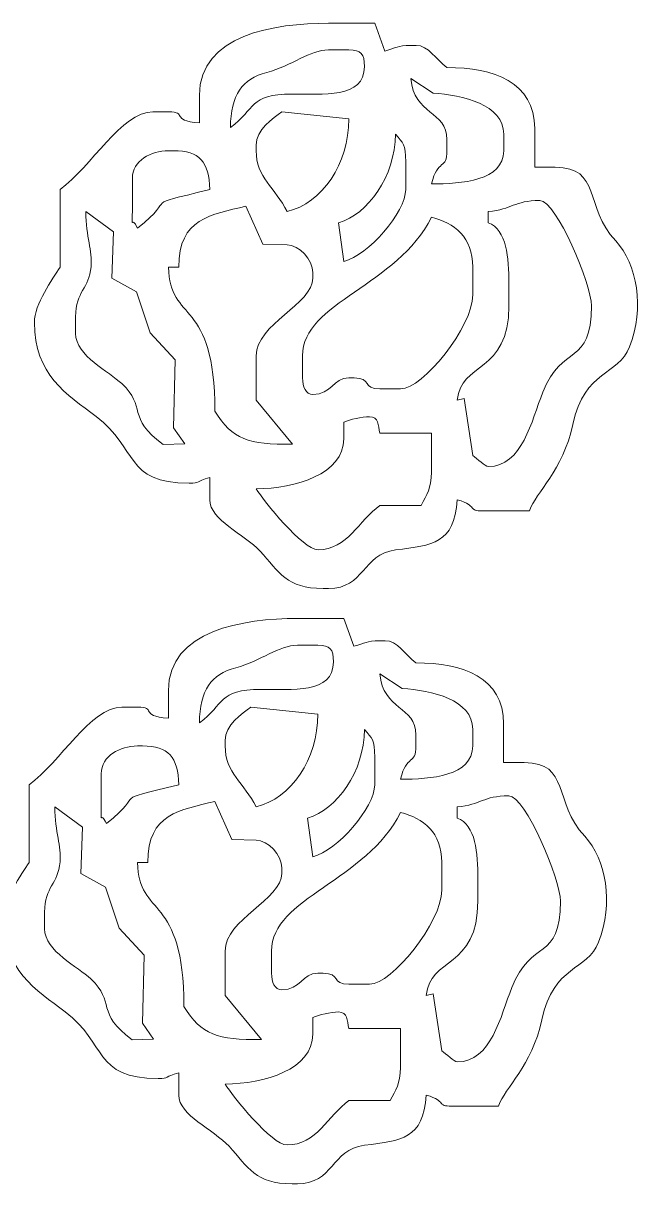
# Model space of a CAD drawing. Header units: millimetres. Extents: x -390 to 452, y -406 to 366.
# Drawn here: x 40 to 452, y -402 to 366 of the extents above; entities that cross this region are included whole.
import ezdxf

# ---------------------------------------------------------------- set-up
doc = ezdxf.new("R2010")
doc.units = ezdxf.units.MM
doc.header["$MEASUREMENT"] = 0
doc.layers.add('Camada 1', color=7, linetype='Continuous')

msp = doc.modelspace()

# ---------------------------------------------------------------- linework, layer by layer
at = {"layer": 'Camada 1', "color": 7, "lineweight": 9}
for points, knots in [([(156.9907, 318.4557), (156.9907, 318.4557), (156.9907, 300.1248), (156.9907, 300.1248), (156.9907, 300.1248), (136.8738, 301.9216), (149.8677, 307.4564), (136.4971, 307.4564), (136.4971, 307.4564), (136.4971, 307.4564), (126.2509, 307.4564), (126.2509, 307.4564), (126.2509, 307.4564), (105.2355, 307.4564), (85.5707, 271.0806), (64.7711, 256.1302), (64.7711, 256.1302), (64.7711, 256.1302), (64.7711, 204.8051), (64.7711, 204.8051), (64.7711, 204.8051), (59.7704, 196.7884), (47.6932, 180.2337), (47.6932, 168.1434), (47.6932, 168.1434), (47.6932, 133.5839), (69.0495, 120.6352), (88.7173, 105.8586), (88.7173, 105.8586), (116.1954, 85.2154), (107.3509, 61.8246), (150.1593, 61.8246), (150.1593, 61.8246), (157.9831, 61.8246), (154.1307, 63.0674), (163.8223, 65.4908), (163.8223, 65.4908), (163.8223, 65.4908), (163.8223, 50.8264), (163.8223, 50.8264), (163.8223, 50.8264), (163.8223, 37.3478), (186.7634, 28.2596), (197.155, 16.9488), (197.155, 16.9488), (209.9776, 2.9919), (214.4235, -7.8316), (238.964, -7.8316), (238.964, -7.8316), (238.964, -7.8316), (242.3788, -7.8316), (242.3788, -7.8316), (242.3788, -7.8316), (266.7664, -7.8316), (264.3537, 14.7892), (286.9394, 17.6617), (286.9394, 17.6617), (311.8867, 20.8335), (325.5042, 21.6274), (327.7678, 50.8264), (327.7678, 50.8264), (342.2664, 46.6705), (333.7426, 43.4946), (344.8456, 43.4946), (344.8456, 43.4946), (344.8456, 43.4946), (375.5854, 43.4946), (375.5854, 43.4946), (375.5854, 43.4946), (379.8136, 56.0308), (397.6136, 69.7912), (404.2718, 100.6894), (404.2718, 100.6894), (412.1402, 137.2026), (434.2894, 132.7442), (441.8442, 152.0145), (441.8442, 152.0145), (451.9308, 177.7447), (446.9213, 206.8149), (432.6667, 222.0811), (432.6667, 222.0811), (411.4741, 244.7777), (423.1689, 270.7957), (392.6632, 270.7957), (392.6632, 270.7957), (392.6632, 270.7957), (379.0012, 270.7957), (379.0012, 270.7957), (379.0012, 270.7957), (379.0012, 270.7957), (379.0012, 296.4584), (379.0012, 296.4584), (379.0012, 296.4584), (379.0012, 327.1964), (351.7856, 336.7866), (320.9364, 336.7866), (320.9364, 336.7866), (313.2876, 342.2839), (308.9367, 351.451), (300.4438, 351.451), (300.4438, 351.451), (300.4438, 351.451), (297.028, 351.451), (297.028, 351.451), (297.028, 351.451), (287.803, 351.451), (287.6103, 349.6998), (279.8292, 347.7254), (279.8292, 347.7254), (279.8292, 347.7254), (273.1186, 366.1154), (273.1186, 366.1154), (273.1186, 366.1154), (273.1186, 366.1154), (242.3788, 366.1154), (242.3788, 366.1154), (242.3788, 366.1154), (206.8881, 366.1154), (156.9907, 358.4304), (156.9907, 318.4557)], [0, 0, 0, 0, 0.03333333, 0.03333333, 0.03333333, 0.03333333, 0.06666667, 0.06666667, 0.06666667, 0.06666667, 0.1, 0.1, 0.1, 0.1, 0.13333333, 0.13333333, 0.13333333, 0.13333333, 0.16666667, 0.16666667, 0.16666667, 0.16666667, 0.2, 0.2, 0.2, 0.2, 0.23333333, 0.23333333, 0.23333333, 0.23333333, 0.26666667, 0.26666667, 0.26666667, 0.26666667, 0.3, 0.3, 0.3, 0.3, 0.33333333, 0.33333333, 0.33333333, 0.33333333, 0.36666667, 0.36666667, 0.36666667, 0.36666667, 0.4, 0.4, 0.4, 0.4, 0.43333333, 0.43333333, 0.43333333, 0.43333333, 0.46666667, 0.46666667, 0.46666667, 0.46666667, 0.5, 0.5, 0.5, 0.5, 0.53333333, 0.53333333, 0.53333333, 0.53333333, 0.56666667, 0.56666667, 0.56666667, 0.56666667, 0.6, 0.6, 0.6, 0.6, 0.63333333, 0.63333333, 0.63333333, 0.63333333, 0.66666667, 0.66666667, 0.66666667, 0.66666667, 0.7, 0.7, 0.7, 0.7, 0.73333333, 0.73333333, 0.73333333, 0.73333333, 0.76666667, 0.76666667, 0.76666667, 0.76666667, 0.8, 0.8, 0.8, 0.8, 0.83333333, 0.83333333, 0.83333333, 0.83333333, 0.86666667, 0.86666667, 0.86666667, 0.86666667, 0.9, 0.9, 0.9, 0.9, 0.93333333, 0.93333333, 0.93333333, 0.93333333, 0.96666667, 0.96666667, 0.96666667, 0.96666667, 1, 1, 1, 1]), ([(177.4843, 297.1151), (194.4808, 309.3312), (189.5333, 319.1247), (218.3261, 319.2661), (218.3261, 319.2661), (238.3463, 319.3648), (266.2882, 315.9624), (266.2882, 337.4422), (266.2882, 337.4422), (266.2882, 345.89), (263.9112, 348.4413), (256.0418, 348.4413), (256.0418, 348.4413), (256.0418, 348.4413), (242.3788, 348.4413), (242.3788, 348.4413), (242.3788, 348.4413), (230.3066, 348.4413), (218.3852, 337.9898), (201.5678, 333.5888), (201.5678, 333.5888), (185.2811, 329.3247), (177.9325, 318.7195), (177.4843, 297.1151)], [0, 0, 0, 0, 0.16666667, 0.16666667, 0.16666667, 0.16666667, 0.33333333, 0.33333333, 0.33333333, 0.33333333, 0.5, 0.5, 0.5, 0.5, 0.66666667, 0.66666667, 0.66666667, 0.66666667, 0.83333333, 0.83333333, 0.83333333, 0.83333333, 1, 1, 1, 1]), ([(320.9364, 289.1255), (320.9364, 289.1255), (320.9364, 281.794), (320.9364, 281.794), (320.9364, 281.794), (320.9364, 269.0529), (314.8803, 276.6425), (310.69, 259.7967), (310.69, 259.7967), (330.7081, 259.7967), (358.5076, 261.8138), (358.5076, 281.794), (358.5076, 281.794), (358.5076, 281.794), (358.5076, 292.792), (358.5076, 292.792), (358.5076, 292.792), (358.5076, 312.5621), (331.4382, 318.4557), (311.7114, 319.873), (311.7114, 319.873), (311.7114, 319.873), (297.028, 329.4537), (297.028, 329.4537), (297.028, 329.4537), (298.886, 305.4861), (320.9364, 308.4292), (320.9364, 289.1255)], [0, 0, 0, 0, 0.14285714, 0.14285714, 0.14285714, 0.14285714, 0.28571429, 0.28571429, 0.28571429, 0.28571429, 0.42857143, 0.42857143, 0.42857143, 0.42857143, 0.57142857, 0.57142857, 0.57142857, 0.57142857, 0.71428571, 0.71428571, 0.71428571, 0.71428571, 0.85714286, 0.85714286, 0.85714286, 0.85714286, 1, 1, 1, 1]), ([(194.5621, 285.4602), (194.5621, 285.4602), (194.5621, 281.794), (194.5621, 281.794), (194.5621, 281.794), (194.5621, 264.1635), (207.3343, 257.1279), (215.0547, 241.4658), (215.0547, 241.4658), (238.1208, 247.2345), (256.0418, 272.7901), (255.946, 302.7882), (255.946, 302.7882), (255.946, 302.7882), (211.6389, 307.4564), (211.6389, 307.4564), (211.6389, 307.4564), (205.6818, 303.1749), (194.5621, 295.5927), (194.5621, 285.4602)], [0, 0, 0, 0, 0.2, 0.2, 0.2, 0.2, 0.4, 0.4, 0.4, 0.4, 0.6, 0.6, 0.6, 0.6, 0.8, 0.8, 0.8, 0.8, 1, 1, 1, 1]), ([(249.2104, 234.134), (249.2104, 234.134), (252.6262, 208.4705), (252.6262, 208.4705), (252.6262, 208.4705), (268.699, 212.4901), (293.6122, 241.0481), (293.6122, 256.1302), (293.6122, 256.1302), (293.6122, 256.1302), (293.6122, 274.4611), (293.6122, 274.4611), (293.6122, 274.4611), (293.6122, 286.4226), (291.8463, 286.537), (286.7816, 292.792), (286.7816, 292.792), (286.7816, 264.6799), (268.2962, 239.6045), (249.2104, 234.134)], [0, 0, 0, 0, 0.2, 0.2, 0.2, 0.2, 0.4, 0.4, 0.4, 0.4, 0.6, 0.6, 0.6, 0.6, 0.8, 0.8, 0.8, 0.8, 1, 1, 1, 1]), ([(112.5889, 263.4631), (112.5889, 263.4631), (112.5889, 241.4658), (112.5889, 241.4658), (112.5889, 241.4658), (112.5889, 227.4486), (111.5402, 240.1314), (116.0045, 230.4676), (116.0045, 230.4676), (144.4575, 252.8443), (115.3636, 244.0128), (163.8223, 256.1302), (163.8223, 256.1302), (163.4418, 274.4486), (157.165, 281.794), (139.9129, 281.794), (139.9129, 281.794), (139.9129, 281.794), (136.4971, 281.794), (136.4971, 281.794), (136.4971, 281.794), (124.9873, 281.794), (112.5889, 275.3154), (112.5889, 263.4631)], [0, 0, 0, 0, 0.16666667, 0.16666667, 0.16666667, 0.16666667, 0.33333333, 0.33333333, 0.33333333, 0.33333333, 0.5, 0.5, 0.5, 0.5, 0.66666667, 0.66666667, 0.66666667, 0.66666667, 0.83333333, 0.83333333, 0.83333333, 0.83333333, 1, 1, 1, 1]), ([(348.2614, 241.4658), (348.2614, 241.4658), (348.2614, 234.134), (348.2614, 234.134), (348.2614, 234.134), (360.5671, 229.3525), (361.9234, 211.2357), (361.9234, 193.8058), (361.9234, 193.8058), (361.9234, 193.8058), (361.9234, 179.1414), (361.9234, 179.1414), (361.9234, 179.1414), (361.9234, 134.2084), (329.7198, 141.9975), (327.7678, 116.8172), (327.7678, 116.8172), (327.7678, 116.8172), (332.2485, 117.8583), (332.2485, 117.8583), (332.2485, 117.8583), (332.2485, 117.8583), (338.0142, 80.1555), (338.0142, 80.1555), (338.0142, 80.1555), (340.7647, 78.104), (346.4471, 72.8237), (348.2614, 72.8237), (348.2614, 72.8237), (370.8269, 72.8237), (376.9381, 103.0733), (384.3824, 122.0392), (384.3824, 122.0392), (397.1217, 154.4973), (416.5717, 138.8612), (416.5717, 179.1414), (416.5717, 179.1414), (416.5717, 193.2415), (393.5753, 248.7984), (382.416, 248.7984), (382.416, 248.7984), (365.1514, 248.7984), (364.2733, 242.8967), (348.2614, 241.4658)], [0, 0, 0, 0, 0.09090909, 0.09090909, 0.09090909, 0.09090909, 0.18181818, 0.18181818, 0.18181818, 0.18181818, 0.27272727, 0.27272727, 0.27272727, 0.27272727, 0.36363636, 0.36363636, 0.36363636, 0.36363636, 0.45454545, 0.45454545, 0.45454545, 0.45454545, 0.54545455, 0.54545455, 0.54545455, 0.54545455, 0.63636364, 0.63636364, 0.63636364, 0.63636364, 0.72727273, 0.72727273, 0.72727273, 0.72727273, 0.81818182, 0.81818182, 0.81818182, 0.81818182, 0.90909091, 0.90909091, 0.90909091, 0.90909091, 1, 1, 1, 1]), ([(75.0175, 171.8096), (75.0175, 171.8096), (75.0175, 160.8105), (75.0175, 160.8105), (75.0175, 160.8105), (75.0175, 146.1762), (97.3515, 135.4037), (105.6585, 127.7092), (105.6585, 127.7092), (122.2048, 112.3837), (108.3772, 105.2454), (133.0823, 87.4881), (133.0823, 87.4881), (133.0823, 87.4881), (147.2392, 87.9288), (147.2392, 87.9288), (147.2392, 87.9288), (147.2392, 87.9288), (139.9129, 98.4863), (139.9129, 98.4863), (139.9129, 98.4863), (139.9129, 98.4863), (140.855, 143.4535), (140.855, 143.4535), (140.855, 143.4535), (140.855, 143.4535), (124.3512, 161.3187), (124.3512, 161.3187), (124.3512, 161.3187), (124.3512, 161.3187), (115.2823, 188.4976), (115.2823, 188.4976), (115.2823, 188.4976), (115.2823, 188.4976), (98.9267, 197.4723), (98.9267, 197.4723), (98.9267, 197.4723), (98.9267, 197.4723), (100.0759, 228.1544), (100.0759, 228.1544), (100.0759, 228.1544), (100.0759, 228.1544), (81.8489, 241.4658), (81.8489, 241.4658), (81.8489, 241.4658), (81.8489, 224.3519), (86.199, 215.8053), (85.2967, 205.0483), (85.2967, 205.0483), (84.0622, 190.3329), (75.0175, 189.0514), (75.0175, 171.8096)], [0, 0, 0, 0, 0.07692308, 0.07692308, 0.07692308, 0.07692308, 0.15384615, 0.15384615, 0.15384615, 0.15384615, 0.23076923, 0.23076923, 0.23076923, 0.23076923, 0.30769231, 0.30769231, 0.30769231, 0.30769231, 0.38461538, 0.38461538, 0.38461538, 0.38461538, 0.46153846, 0.46153846, 0.46153846, 0.46153846, 0.53846154, 0.53846154, 0.53846154, 0.53846154, 0.61538462, 0.61538462, 0.61538462, 0.61538462, 0.69230769, 0.69230769, 0.69230769, 0.69230769, 0.76923077, 0.76923077, 0.76923077, 0.76923077, 0.84615385, 0.84615385, 0.84615385, 0.84615385, 0.92307692, 0.92307692, 0.92307692, 0.92307692, 1, 1, 1, 1]), ([(143.3287, 204.8051), (143.3287, 204.8051), (136.4971, 204.8051), (136.4971, 204.8051), (136.4971, 204.8051), (137.2708, 167.552), (167.2371, 184.6472), (167.2371, 109.4844), (167.2371, 109.4844), (179.0257, 90.5881), (189.2623, 87.4881), (218.546, 87.5526), (218.546, 87.5526), (218.546, 87.5526), (194.5621, 116.8172), (194.5621, 116.8172), (194.5621, 116.8172), (194.5621, 116.8172), (194.5621, 146.1461), (194.5621, 146.1461), (194.5621, 146.1461), (194.5621, 167.1498), (232.1326, 180.2565), (232.1326, 197.4723), (232.1326, 197.4723), (232.1326, 197.4723), (232.1326, 201.1387), (232.1326, 201.1387), (232.1326, 201.1387), (232.1326, 209.6872), (223.0189, 219.4696), (215.0547, 219.4696), (215.0547, 219.4696), (215.0547, 219.4696), (199.008, 219.9965), (199.008, 219.9965), (199.008, 219.9965), (199.008, 219.9965), (187.7305, 245.1322), (187.7305, 245.1322), (187.7305, 245.1322), (164.74, 239.3831), (143.3287, 237.2009), (143.3287, 204.8051)], [0, 0, 0, 0, 0.09090909, 0.09090909, 0.09090909, 0.09090909, 0.18181818, 0.18181818, 0.18181818, 0.18181818, 0.27272727, 0.27272727, 0.27272727, 0.27272727, 0.36363636, 0.36363636, 0.36363636, 0.36363636, 0.45454545, 0.45454545, 0.45454545, 0.45454545, 0.54545455, 0.54545455, 0.54545455, 0.54545455, 0.63636364, 0.63636364, 0.63636364, 0.63636364, 0.72727273, 0.72727273, 0.72727273, 0.72727273, 0.81818182, 0.81818182, 0.81818182, 0.81818182, 0.90909091, 0.90909091, 0.90909091, 0.90909091, 1, 1, 1, 1]), ([(225.3019, 146.1461), (225.3019, 146.1461), (225.3019, 131.4817), (225.3019, 131.4817), (225.3019, 131.4817), (225.3019, 125.4812), (227.3468, 120.4834), (232.1326, 120.4834), (232.1326, 120.4834), (244.7237, 120.4834), (245.4895, 131.4817), (256.0418, 131.4817), (256.0418, 131.4817), (256.0418, 131.4817), (259.4566, 131.4817), (259.4566, 131.4817), (259.4566, 131.4817), (271.3226, 131.4817), (264.6693, 124.1499), (276.5344, 124.1499), (276.5344, 124.1499), (276.5344, 124.1499), (290.1964, 124.1499), (290.1964, 124.1499), (290.1964, 124.1499), (304.9333, 124.1499), (338.0142, 165.1993), (338.0142, 186.4743), (338.0142, 186.4743), (338.0142, 186.4743), (338.0142, 204.8051), (338.0142, 204.8051), (338.0142, 204.8051), (338.0142, 224.5254), (325.783, 234.0259), (310.69, 237.8004), (310.69, 237.8004), (288.3318, 192.4446), (225.3019, 181.4361), (225.3019, 146.1461)], [0, 0, 0, 0, 0.1, 0.1, 0.1, 0.1, 0.2, 0.2, 0.2, 0.2, 0.3, 0.3, 0.3, 0.3, 0.4, 0.4, 0.4, 0.4, 0.5, 0.5, 0.5, 0.5, 0.6, 0.6, 0.6, 0.6, 0.7, 0.7, 0.7, 0.7, 0.8, 0.8, 0.8, 0.8, 0.9, 0.9, 0.9, 0.9, 1, 1, 1, 1]), ([(252.6262, 102.1526), (252.6262, 102.1526), (252.6262, 91.1546), (252.6262, 91.1546), (252.6262, 91.1546), (252.6262, 67.9538), (220.4698, 58.1593), (194.5621, 58.1593), (194.5621, 58.1593), (199.7574, 49.8308), (225.4472, 17.8311), (235.5484, 17.8311), (235.5484, 17.8311), (255.1473, 17.8311), (262.6575, 37.1855), (276.5344, 47.16), (276.5344, 47.16), (276.5344, 47.16), (303.8586, 47.16), (303.8586, 47.16), (303.8586, 47.16), (307.4098, 54.363), (310.69, 57.9711), (310.69, 69.1573), (310.69, 69.1573), (310.69, 69.1573), (310.69, 94.8199), (310.69, 94.8199), (310.69, 94.8199), (310.69, 94.8199), (276.5344, 94.8199), (276.5344, 94.8199), (276.5344, 94.8199), (275.3077, 100.3216), (275.7841, 105.819), (269.7038, 105.819), (269.7038, 105.819), (264.3226, 105.819), (256.7602, 103.8756), (252.6262, 102.1526)], [0, 0, 0, 0, 0.1, 0.1, 0.1, 0.1, 0.2, 0.2, 0.2, 0.2, 0.3, 0.3, 0.3, 0.3, 0.4, 0.4, 0.4, 0.4, 0.5, 0.5, 0.5, 0.5, 0.6, 0.6, 0.6, 0.6, 0.7, 0.7, 0.7, 0.7, 0.8, 0.8, 0.8, 0.8, 0.9, 0.9, 0.9, 0.9, 1, 1, 1, 1]), ([(136.4575, -75.3607), (136.4575, -75.3607), (136.4575, -93.6916), (136.4575, -93.6916), (136.4575, -93.6916), (116.3406, -91.8948), (129.3345, -86.36), (115.9639, -86.36), (115.9639, -86.36), (115.9639, -86.36), (105.7177, -86.36), (105.7177, -86.36), (105.7177, -86.36), (84.7023, -86.36), (65.0375, -122.7358), (44.2379, -137.6862), (44.2379, -137.6862), (44.2379, -137.6862), (44.2379, -189.0113), (44.2379, -189.0113), (44.2379, -189.0113), (39.2372, -197.028), (27.16, -213.5827), (27.16, -225.673), (27.16, -225.673), (27.16, -260.2325), (48.5163, -273.1812), (68.1841, -287.9578), (68.1841, -287.9578), (95.6622, -308.601), (86.8177, -331.9918), (129.6261, -331.9918), (129.6261, -331.9918), (137.4499, -331.9918), (133.5975, -330.749), (143.2891, -328.3256), (143.2891, -328.3256), (143.2891, -328.3256), (143.2891, -342.99), (143.2891, -342.99), (143.2891, -342.99), (143.2891, -356.4686), (166.2302, -365.5568), (176.6218, -376.8676), (176.6218, -376.8676), (189.4444, -390.8245), (193.8903, -401.648), (218.4308, -401.648), (218.4308, -401.648), (218.4308, -401.648), (221.8456, -401.648), (221.8456, -401.648), (221.8456, -401.648), (246.2332, -401.648), (243.8205, -379.0272), (266.4062, -376.1547), (266.4062, -376.1547), (291.3535, -372.9829), (304.971, -372.189), (307.2346, -342.99), (307.2346, -342.99), (321.7332, -347.1459), (313.2094, -350.3218), (324.3124, -350.3218), (324.3124, -350.3218), (324.3124, -350.3218), (355.0522, -350.3218), (355.0522, -350.3218), (355.0522, -350.3218), (359.2804, -337.7856), (377.0804, -324.0252), (383.7386, -293.127), (383.7386, -293.127), (391.607, -256.6138), (413.7562, -261.0722), (421.311, -241.8019), (421.311, -241.8019), (431.3976, -216.0717), (426.3881, -187.0015), (412.1335, -171.7353), (412.1335, -171.7353), (390.9409, -149.0387), (402.6357, -123.0207), (372.13, -123.0207), (372.13, -123.0207), (372.13, -123.0207), (358.468, -123.0207), (358.468, -123.0207), (358.468, -123.0207), (358.468, -123.0207), (358.468, -97.358), (358.468, -97.358), (358.468, -97.358), (358.468, -66.62), (331.2524, -57.0298), (300.4032, -57.0298), (300.4032, -57.0298), (292.7544, -51.5325), (288.4035, -42.3654), (279.9106, -42.3654), (279.9106, -42.3654), (279.9106, -42.3654), (276.4948, -42.3654), (276.4948, -42.3654), (276.4948, -42.3654), (267.2698, -42.3654), (267.0771, -44.1166), (259.296, -46.091), (259.296, -46.091), (259.296, -46.091), (252.5854, -27.701), (252.5854, -27.701), (252.5854, -27.701), (252.5854, -27.701), (221.8456, -27.701), (221.8456, -27.701), (221.8456, -27.701), (186.3549, -27.701), (136.4575, -35.386), (136.4575, -75.3607)], [0, 0, 0, 0, 0.03333333, 0.03333333, 0.03333333, 0.03333333, 0.06666667, 0.06666667, 0.06666667, 0.06666667, 0.1, 0.1, 0.1, 0.1, 0.13333333, 0.13333333, 0.13333333, 0.13333333, 0.16666667, 0.16666667, 0.16666667, 0.16666667, 0.2, 0.2, 0.2, 0.2, 0.23333333, 0.23333333, 0.23333333, 0.23333333, 0.26666667, 0.26666667, 0.26666667, 0.26666667, 0.3, 0.3, 0.3, 0.3, 0.33333333, 0.33333333, 0.33333333, 0.33333333, 0.36666667, 0.36666667, 0.36666667, 0.36666667, 0.4, 0.4, 0.4, 0.4, 0.43333333, 0.43333333, 0.43333333, 0.43333333, 0.46666667, 0.46666667, 0.46666667, 0.46666667, 0.5, 0.5, 0.5, 0.5, 0.53333333, 0.53333333, 0.53333333, 0.53333333, 0.56666667, 0.56666667, 0.56666667, 0.56666667, 0.6, 0.6, 0.6, 0.6, 0.63333333, 0.63333333, 0.63333333, 0.63333333, 0.66666667, 0.66666667, 0.66666667, 0.66666667, 0.7, 0.7, 0.7, 0.7, 0.73333333, 0.73333333, 0.73333333, 0.73333333, 0.76666667, 0.76666667, 0.76666667, 0.76666667, 0.8, 0.8, 0.8, 0.8, 0.83333333, 0.83333333, 0.83333333, 0.83333333, 0.86666667, 0.86666667, 0.86666667, 0.86666667, 0.9, 0.9, 0.9, 0.9, 0.93333333, 0.93333333, 0.93333333, 0.93333333, 0.96666667, 0.96666667, 0.96666667, 0.96666667, 1, 1, 1, 1]), ([(156.9511, -96.7013), (173.9476, -84.4852), (169.0001, -74.6917), (197.7929, -74.5503), (197.7929, -74.5503), (217.8131, -74.4516), (245.755, -77.854), (245.755, -56.3742), (245.755, -56.3742), (245.755, -47.9264), (243.378, -45.3751), (235.5086, -45.3751), (235.5086, -45.3751), (235.5086, -45.3751), (221.8456, -45.3751), (221.8456, -45.3751), (221.8456, -45.3751), (209.7734, -45.3751), (197.852, -55.8266), (181.0346, -60.2276), (181.0346, -60.2276), (164.7479, -64.4917), (157.3993, -75.0969), (156.9511, -96.7013)], [0, 0, 0, 0, 0.16666667, 0.16666667, 0.16666667, 0.16666667, 0.33333333, 0.33333333, 0.33333333, 0.33333333, 0.5, 0.5, 0.5, 0.5, 0.66666667, 0.66666667, 0.66666667, 0.66666667, 0.83333333, 0.83333333, 0.83333333, 0.83333333, 1, 1, 1, 1]), ([(300.4032, -104.6909), (300.4032, -104.6909), (300.4032, -112.0224), (300.4032, -112.0224), (300.4032, -112.0224), (300.4032, -124.7635), (294.3471, -117.1739), (290.1568, -134.0197), (290.1568, -134.0197), (310.1749, -134.0197), (337.9744, -132.0026), (337.9744, -112.0224), (337.9744, -112.0224), (337.9744, -112.0224), (337.9744, -101.0244), (337.9744, -101.0244), (337.9744, -101.0244), (337.9744, -81.2543), (310.905, -75.3607), (291.1782, -73.9434), (291.1782, -73.9434), (291.1782, -73.9434), (276.4948, -64.3627), (276.4948, -64.3627), (276.4948, -64.3627), (278.3528, -88.3303), (300.4032, -85.3872), (300.4032, -104.6909)], [0, 0, 0, 0, 0.14285714, 0.14285714, 0.14285714, 0.14285714, 0.28571429, 0.28571429, 0.28571429, 0.28571429, 0.42857143, 0.42857143, 0.42857143, 0.42857143, 0.57142857, 0.57142857, 0.57142857, 0.57142857, 0.71428571, 0.71428571, 0.71428571, 0.71428571, 0.85714286, 0.85714286, 0.85714286, 0.85714286, 1, 1, 1, 1]), ([(174.0289, -108.3562), (174.0289, -108.3562), (174.0289, -112.0224), (174.0289, -112.0224), (174.0289, -112.0224), (174.0289, -129.6529), (186.8011, -136.6885), (194.5215, -152.3506), (194.5215, -152.3506), (217.5876, -146.5819), (235.5086, -121.0263), (235.4128, -91.0282), (235.4128, -91.0282), (235.4128, -91.0282), (191.1057, -86.36), (191.1057, -86.36), (191.1057, -86.36), (185.1486, -90.6415), (174.0289, -98.2237), (174.0289, -108.3562)], [0, 0, 0, 0, 0.2, 0.2, 0.2, 0.2, 0.4, 0.4, 0.4, 0.4, 0.6, 0.6, 0.6, 0.6, 0.8, 0.8, 0.8, 0.8, 1, 1, 1, 1]), ([(228.6772, -159.6824), (228.6772, -159.6824), (232.093, -185.3459), (232.093, -185.3459), (232.093, -185.3459), (248.1658, -181.3263), (273.079, -152.7683), (273.079, -137.6862), (273.079, -137.6862), (273.079, -137.6862), (273.079, -119.3553), (273.079, -119.3553), (273.079, -119.3553), (273.079, -107.3938), (271.3131, -107.2794), (266.2484, -101.0244), (266.2484, -101.0244), (266.2484, -129.1365), (247.763, -154.2119), (228.6772, -159.6824)], [0, 0, 0, 0, 0.2, 0.2, 0.2, 0.2, 0.4, 0.4, 0.4, 0.4, 0.6, 0.6, 0.6, 0.6, 0.8, 0.8, 0.8, 0.8, 1, 1, 1, 1]), ([(92.0557, -130.3533), (92.0557, -130.3533), (92.0557, -152.3506), (92.0557, -152.3506), (92.0557, -152.3506), (92.0557, -166.3678), (91.007, -153.685), (95.4713, -163.3488), (95.4713, -163.3488), (123.9243, -140.9721), (94.8304, -149.8036), (143.2891, -137.6862), (143.2891, -137.6862), (142.9086, -119.3678), (136.6318, -112.0224), (119.3797, -112.0224), (119.3797, -112.0224), (119.3797, -112.0224), (115.9639, -112.0224), (115.9639, -112.0224), (115.9639, -112.0224), (104.4541, -112.0224), (92.0557, -118.501), (92.0557, -130.3533)], [0, 0, 0, 0, 0.16666667, 0.16666667, 0.16666667, 0.16666667, 0.33333333, 0.33333333, 0.33333333, 0.33333333, 0.5, 0.5, 0.5, 0.5, 0.66666667, 0.66666667, 0.66666667, 0.66666667, 0.83333333, 0.83333333, 0.83333333, 0.83333333, 1, 1, 1, 1]), ([(327.7282, -152.3506), (327.7282, -152.3506), (327.7282, -159.6824), (327.7282, -159.6824), (327.7282, -159.6824), (340.0339, -164.4639), (341.3902, -182.5807), (341.3902, -200.0106), (341.3902, -200.0106), (341.3902, -200.0106), (341.3902, -214.675), (341.3902, -214.675), (341.3902, -214.675), (341.3902, -259.608), (309.1866, -251.8189), (307.2346, -276.9992), (307.2346, -276.9992), (307.2346, -276.9992), (311.7153, -275.9581), (311.7153, -275.9581), (311.7153, -275.9581), (311.7153, -275.9581), (317.481, -313.6609), (317.481, -313.6609), (317.481, -313.6609), (320.2315, -315.7124), (325.9139, -320.9927), (327.7282, -320.9927), (327.7282, -320.9927), (350.2937, -320.9927), (356.4049, -290.7431), (363.8492, -271.7772), (363.8492, -271.7772), (376.5885, -239.3191), (396.0385, -254.9552), (396.0385, -214.675), (396.0385, -214.675), (396.0385, -200.5749), (373.0421, -145.018), (361.8828, -145.018), (361.8828, -145.018), (344.6182, -145.018), (343.7401, -150.9197), (327.7282, -152.3506)], [0, 0, 0, 0, 0.09090909, 0.09090909, 0.09090909, 0.09090909, 0.18181818, 0.18181818, 0.18181818, 0.18181818, 0.27272727, 0.27272727, 0.27272727, 0.27272727, 0.36363636, 0.36363636, 0.36363636, 0.36363636, 0.45454545, 0.45454545, 0.45454545, 0.45454545, 0.54545455, 0.54545455, 0.54545455, 0.54545455, 0.63636364, 0.63636364, 0.63636364, 0.63636364, 0.72727273, 0.72727273, 0.72727273, 0.72727273, 0.81818182, 0.81818182, 0.81818182, 0.81818182, 0.90909091, 0.90909091, 0.90909091, 0.90909091, 1, 1, 1, 1]), ([(54.4843, -222.0068), (54.4843, -222.0068), (54.4843, -233.0059), (54.4843, -233.0059), (54.4843, -233.0059), (54.4843, -247.6402), (76.8183, -258.4127), (85.1253, -266.1072), (85.1253, -266.1072), (101.6716, -281.4327), (87.844, -288.571), (112.5491, -306.3283), (112.5491, -306.3283), (112.5491, -306.3283), (126.706, -305.8876), (126.706, -305.8876), (126.706, -305.8876), (126.706, -305.8876), (119.3797, -295.3301), (119.3797, -295.3301), (119.3797, -295.3301), (119.3797, -295.3301), (120.3218, -250.3629), (120.3218, -250.3629), (120.3218, -250.3629), (120.3218, -250.3629), (103.818, -232.4977), (103.818, -232.4977), (103.818, -232.4977), (103.818, -232.4977), (94.7491, -205.3188), (94.7491, -205.3188), (94.7491, -205.3188), (94.7491, -205.3188), (78.3935, -196.3441), (78.3935, -196.3441), (78.3935, -196.3441), (78.3935, -196.3441), (79.5427, -165.662), (79.5427, -165.662), (79.5427, -165.662), (79.5427, -165.662), (61.3157, -152.3506), (61.3157, -152.3506), (61.3157, -152.3506), (61.3157, -169.4645), (65.6658, -178.0111), (64.7635, -188.7681), (64.7635, -188.7681), (63.529, -203.4835), (54.4843, -204.765), (54.4843, -222.0068)], [0, 0, 0, 0, 0.07692308, 0.07692308, 0.07692308, 0.07692308, 0.15384615, 0.15384615, 0.15384615, 0.15384615, 0.23076923, 0.23076923, 0.23076923, 0.23076923, 0.30769231, 0.30769231, 0.30769231, 0.30769231, 0.38461538, 0.38461538, 0.38461538, 0.38461538, 0.46153846, 0.46153846, 0.46153846, 0.46153846, 0.53846154, 0.53846154, 0.53846154, 0.53846154, 0.61538462, 0.61538462, 0.61538462, 0.61538462, 0.69230769, 0.69230769, 0.69230769, 0.69230769, 0.76923077, 0.76923077, 0.76923077, 0.76923077, 0.84615385, 0.84615385, 0.84615385, 0.84615385, 0.92307692, 0.92307692, 0.92307692, 0.92307692, 1, 1, 1, 1]), ([(122.7955, -189.0113), (122.7955, -189.0113), (115.9639, -189.0113), (115.9639, -189.0113), (115.9639, -189.0113), (116.7376, -226.2644), (146.7039, -209.1692), (146.7039, -284.332), (146.7039, -284.332), (158.4925, -303.2283), (168.7291, -306.3283), (198.0128, -306.2638), (198.0128, -306.2638), (198.0128, -306.2638), (174.0289, -276.9992), (174.0289, -276.9992), (174.0289, -276.9992), (174.0289, -276.9992), (174.0289, -247.6703), (174.0289, -247.6703), (174.0289, -247.6703), (174.0289, -226.6666), (211.5994, -213.5599), (211.5994, -196.3441), (211.5994, -196.3441), (211.5994, -196.3441), (211.5994, -192.6777), (211.5994, -192.6777), (211.5994, -192.6777), (211.5994, -184.1292), (202.4857, -174.3468), (194.5215, -174.3468), (194.5215, -174.3468), (194.5215, -174.3468), (178.4748, -173.8199), (178.4748, -173.8199), (178.4748, -173.8199), (178.4748, -173.8199), (167.1973, -148.6842), (167.1973, -148.6842), (167.1973, -148.6842), (144.2068, -154.4333), (122.7955, -156.6155), (122.7955, -189.0113)], [0, 0, 0, 0, 0.09090909, 0.09090909, 0.09090909, 0.09090909, 0.18181818, 0.18181818, 0.18181818, 0.18181818, 0.27272727, 0.27272727, 0.27272727, 0.27272727, 0.36363636, 0.36363636, 0.36363636, 0.36363636, 0.45454545, 0.45454545, 0.45454545, 0.45454545, 0.54545455, 0.54545455, 0.54545455, 0.54545455, 0.63636364, 0.63636364, 0.63636364, 0.63636364, 0.72727273, 0.72727273, 0.72727273, 0.72727273, 0.81818182, 0.81818182, 0.81818182, 0.81818182, 0.90909091, 0.90909091, 0.90909091, 0.90909091, 1, 1, 1, 1]), ([(204.7687, -247.6703), (204.7687, -247.6703), (204.7687, -262.3347), (204.7687, -262.3347), (204.7687, -262.3347), (204.7687, -268.3352), (206.8136, -273.333), (211.5994, -273.333), (211.5994, -273.333), (224.1905, -273.333), (224.9563, -262.3347), (235.5086, -262.3347), (235.5086, -262.3347), (235.5086, -262.3347), (238.9234, -262.3347), (238.9234, -262.3347), (238.9234, -262.3347), (250.7894, -262.3347), (244.1361, -269.6665), (256.0012, -269.6665), (256.0012, -269.6665), (256.0012, -269.6665), (269.6632, -269.6665), (269.6632, -269.6665), (269.6632, -269.6665), (284.4001, -269.6665), (317.481, -228.6171), (317.481, -207.3421), (317.481, -207.3421), (317.481, -207.3421), (317.481, -189.0113), (317.481, -189.0113), (317.481, -189.0113), (317.481, -169.291), (305.2498, -159.7905), (290.1568, -156.016), (290.1568, -156.016), (267.7986, -201.3718), (204.7687, -212.3803), (204.7687, -247.6703)], [0, 0, 0, 0, 0.1, 0.1, 0.1, 0.1, 0.2, 0.2, 0.2, 0.2, 0.3, 0.3, 0.3, 0.3, 0.4, 0.4, 0.4, 0.4, 0.5, 0.5, 0.5, 0.5, 0.6, 0.6, 0.6, 0.6, 0.7, 0.7, 0.7, 0.7, 0.8, 0.8, 0.8, 0.8, 0.9, 0.9, 0.9, 0.9, 1, 1, 1, 1]), ([(232.093, -291.6638), (232.093, -291.6638), (232.093, -302.6618), (232.093, -302.6618), (232.093, -302.6618), (232.093, -325.8626), (199.9366, -335.6571), (174.0289, -335.6571), (174.0289, -335.6571), (179.2242, -343.9856), (204.914, -375.9853), (215.0152, -375.9853), (215.0152, -375.9853), (234.6141, -375.9853), (242.1243, -356.6309), (256.0012, -346.6564), (256.0012, -346.6564), (256.0012, -346.6564), (283.3254, -346.6564), (283.3254, -346.6564), (283.3254, -346.6564), (286.8766, -339.4534), (290.1568, -335.8453), (290.1568, -324.6591), (290.1568, -324.6591), (290.1568, -324.6591), (290.1568, -298.9965), (290.1568, -298.9965), (290.1568, -298.9965), (290.1568, -298.9965), (256.0012, -298.9965), (256.0012, -298.9965), (256.0012, -298.9965), (254.7745, -293.4948), (255.2509, -287.9974), (249.1706, -287.9974), (249.1706, -287.9974), (243.7894, -287.9974), (236.227, -289.9408), (232.093, -291.6638)], [0, 0, 0, 0, 0.1, 0.1, 0.1, 0.1, 0.2, 0.2, 0.2, 0.2, 0.3, 0.3, 0.3, 0.3, 0.4, 0.4, 0.4, 0.4, 0.5, 0.5, 0.5, 0.5, 0.6, 0.6, 0.6, 0.6, 0.7, 0.7, 0.7, 0.7, 0.8, 0.8, 0.8, 0.8, 0.9, 0.9, 0.9, 0.9, 1, 1, 1, 1])]:
    msp.add_open_spline(points, degree=3, knots=knots, dxfattribs=at)

doc.saveas('drawing.dxf')
